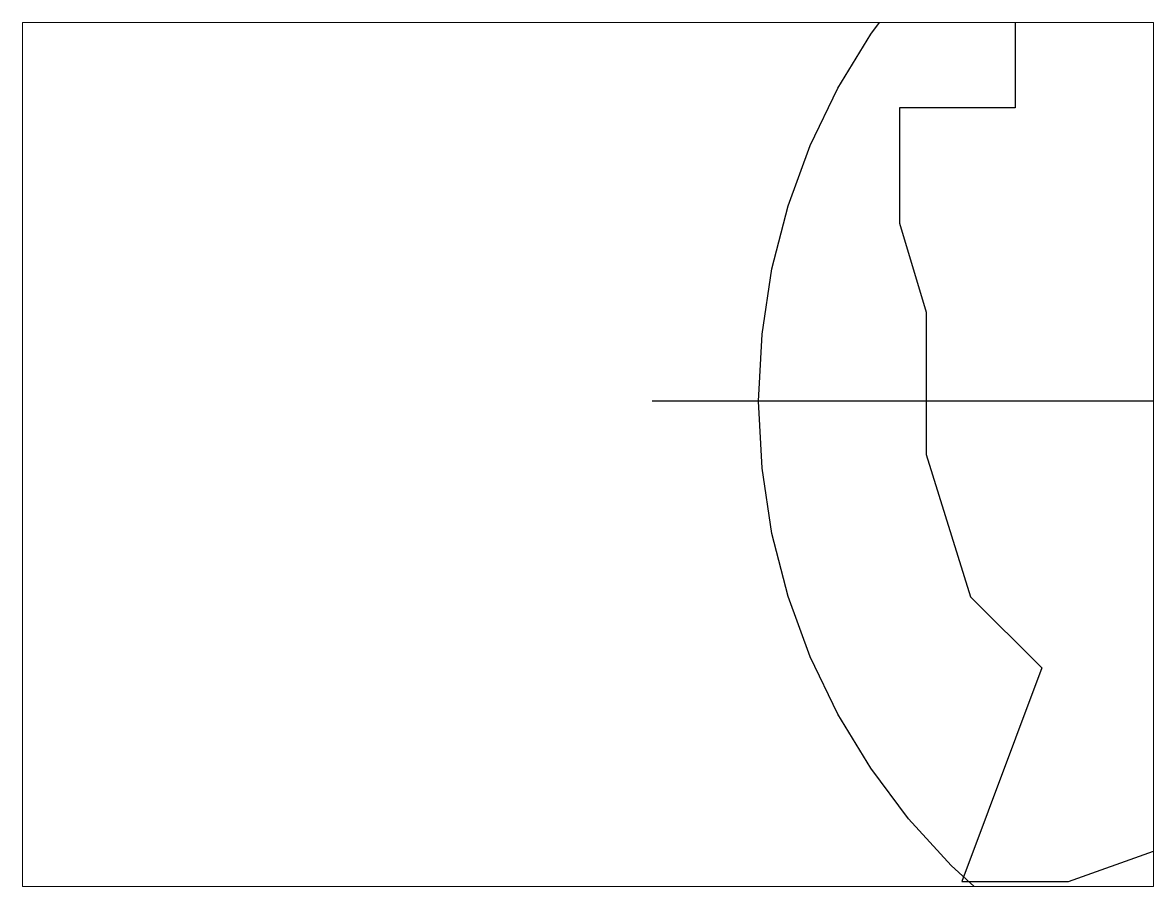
# Paper-space layout 'Layout2' of a CAD drawing. Header units: inches. Extents: x 1.06 to 9.54, y 0.81 to 7.29.
# The model-space entities are those that its viewports show. They can reach past a viewport. Long polylines and large blocks are cut down to what shows.
import ezdxf

# ---------------------------------------------------------------- set-up
doc = ezdxf.new("R2010")
doc.units = ezdxf.units.IN
doc.header["$MEASUREMENT"] = 0
doc.layers.get('0').update_dxf_attribs({"linetype": 'CONTINUOUS'})

msp = doc.modelspace()

# ---------------------------------------------------------------- linework, layer by layer
msp.add_line((76.5, 12.5), (33.606, 12.5))
msp.add_lwpolyline([(54, 35), (54, 29), (47.5, 29), (47.5, 22.5), (49, 17.5), (49, 15), (49, 9.5), (51.5, 1.5), (55.5, -2.5), (51, -14.5), (57, -14.5), (64, -12)])
msp.add_circle((76.5, 12.5), 36.912)

psp = doc.layouts.new('Layout2')

# ---------------------------------------------------------------- viewports
at = {"layer": '0'}
psp.add_viewport(center=(5.3021, 4.0521), size=(8.4833, 6.483334), view_center_point=(29.9981, 9.5), view_height=48.568597, dxfattribs=at)

doc.saveas('drawing.dxf')
